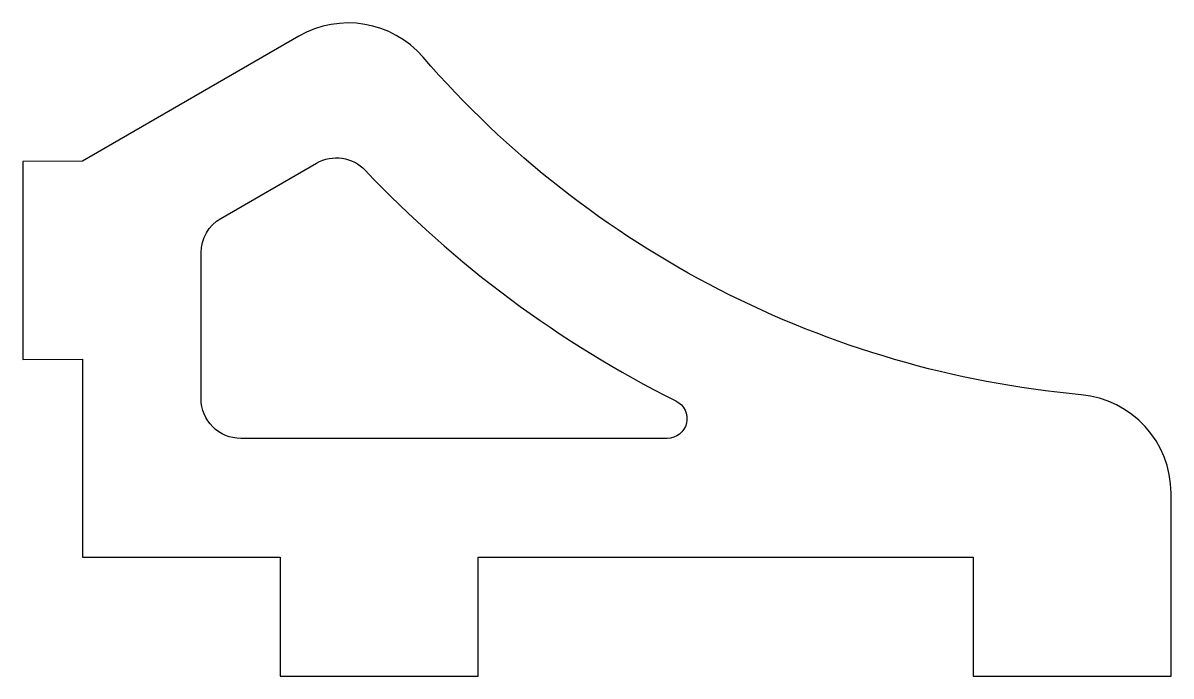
# Model space of a CAD drawing. Header units: millimetres. Extents: x -58 to 0, y -64 to -31.
import ezdxf

# ---------------------------------------------------------------- set-up
doc = ezdxf.new("R2010")
doc.units = ezdxf.units.MM

msp = doc.modelspace()

# ---------------------------------------------------------------- linework, layer by layer
for points in [[(0, -54.772, 0.387795), (-4.545, -49.793, -0.193814), (-37.787, -32.743, 0.359484), (-44.066, -31.687), (-55, -38), (-58, -38.01), (-58, -48.01), (-55, -48), (-55, -58), (-45, -58), (-45, -64), (-35, -64), (-35, -58), (-10, -58), (-10, -64), (0, -64)], [(-48, -40.887), (-43.164, -38.095, -0.34742), (-40.71, -38.454, 0.087962), (-25.009, -50.105, -0.7917), (-25.456, -52), (-47, -52, -0.414214), (-49, -50), (-49, -42.619, -0.267949)]]:
    msp.add_lwpolyline(points, format="xyb", close=True)

doc.saveas('drawing.dxf')
